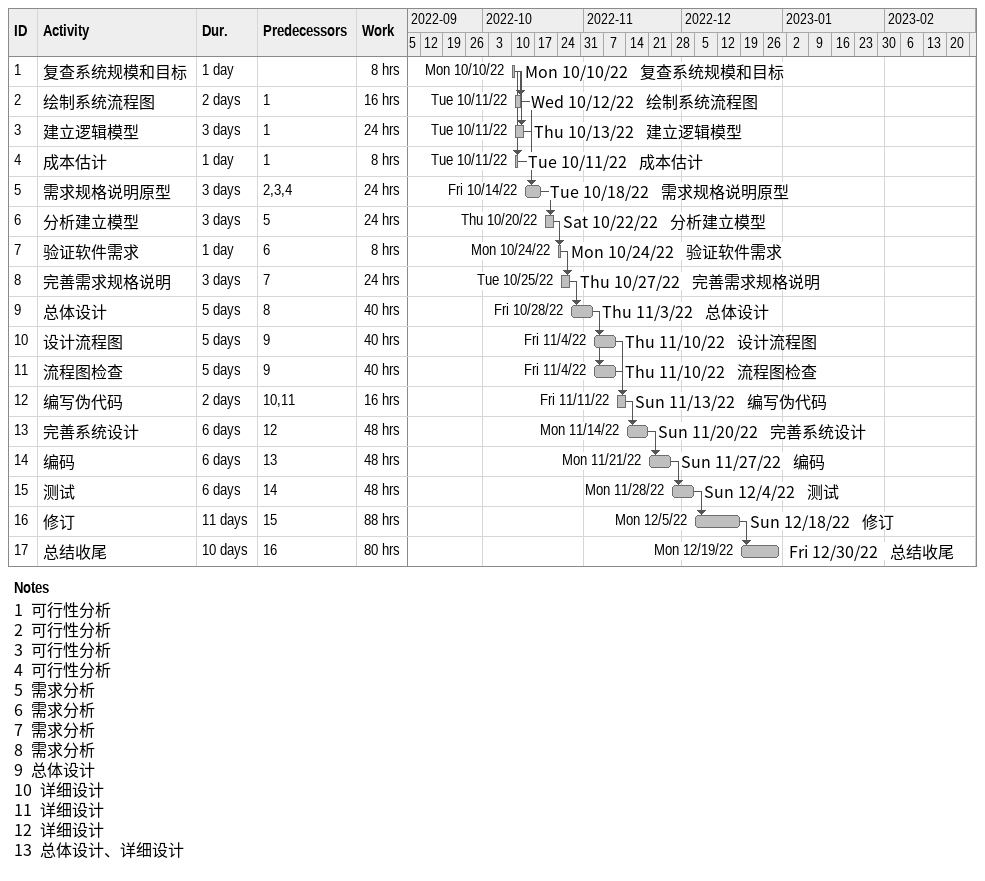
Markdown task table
| ID | Task | Duration | Start | Finish | Predecessors | Resources | Work (h) |
|---|---|---|---|---|---|---|---|
| 1 | 复查系统规模和目标 | 1d | 2022-10-10 | 2022-10-10 |  | 复查系统规模和目标 | 8 |
| 2 | 绘制系统流程图 | 2d | 2022-10-11 | 2022-10-12 | 1 | 绘制系统流程图 | 16 |
| 3 | 建立逻辑模型 | 3d | 2022-10-11 | 2022-10-13 | 1 | 建立逻辑模型 | 24 |
| 4 | 成本估计 | 1d | 2022-10-11 | 2022-10-11 | 1 | 成本估计 | 8 |
| 5 | 需求规格说明原型 | 3d | 2022-10-14 | 2022-10-18 | 2, 3, 4 | 需求规格说明原型 | 24 |
| 6 | 分析建立模型 | 3d | 2022-10-20 | 2022-10-22 | 5 | 分析建立模型 | 24 |
| 7 | 验证软件需求 | 1d | 2022-10-24 | 2022-10-24 | 6 | 验证软件需求 | 8 |
| 8 | 完善需求规格说明 | 3d | 2022-10-25 | 2022-10-27 | 7 | 完善需求规格说明 | 24 |
| 9 | 总体设计 | 5d | 2022-10-28 | 2022-11-03 | 8 | 总体设计 | 40 |
| 10 | 设计流程图 | 5d | 2022-11-04 | 2022-11-10 | 9 | 设计流程图 | 40 |
| 11 | 流程图检查 | 5d | 2022-11-04 | 2022-11-10 | 9 | 流程图检查 | 40 |
| 12 | 编写伪代码 | 2d | 2022-11-11 | 2022-11-13 | 10, 11 | 编写伪代码 | 16 |
| 13 | 完善系统设计 | 6d | 2022-11-14 | 2022-11-20 | 12 | 完善系统设计 | 48 |
| 14 | 编码 | 6d | 2022-11-21 | 2022-11-27 | 13 | 编码 | 48 |
| 15 | 测试 | 6d | 2022-11-28 | 2022-12-04 | 14 | 测试 | 48 |
| 16 | 修订 | 11d | 2022-12-05 | 2022-12-18 | 15 | 修订 | 88 |
| 17 | 总结收尾 | 10d | 2022-12-19 | 2022-12-30 | 16 | 总结收尾 | 80 |

Notes
- 1: 可行性分析
- 2: 可行性分析
- 3: 可行性分析
- 4: 可行性分析
- 5: 需求分析
- 6: 需求分析
- 7: 需求分析
- 8: 需求分析
- 9: 总体设计
- 10: 详细设计
- 11: 详细设计
- 12: 详细设计
- 13: 总体设计、详细设计
